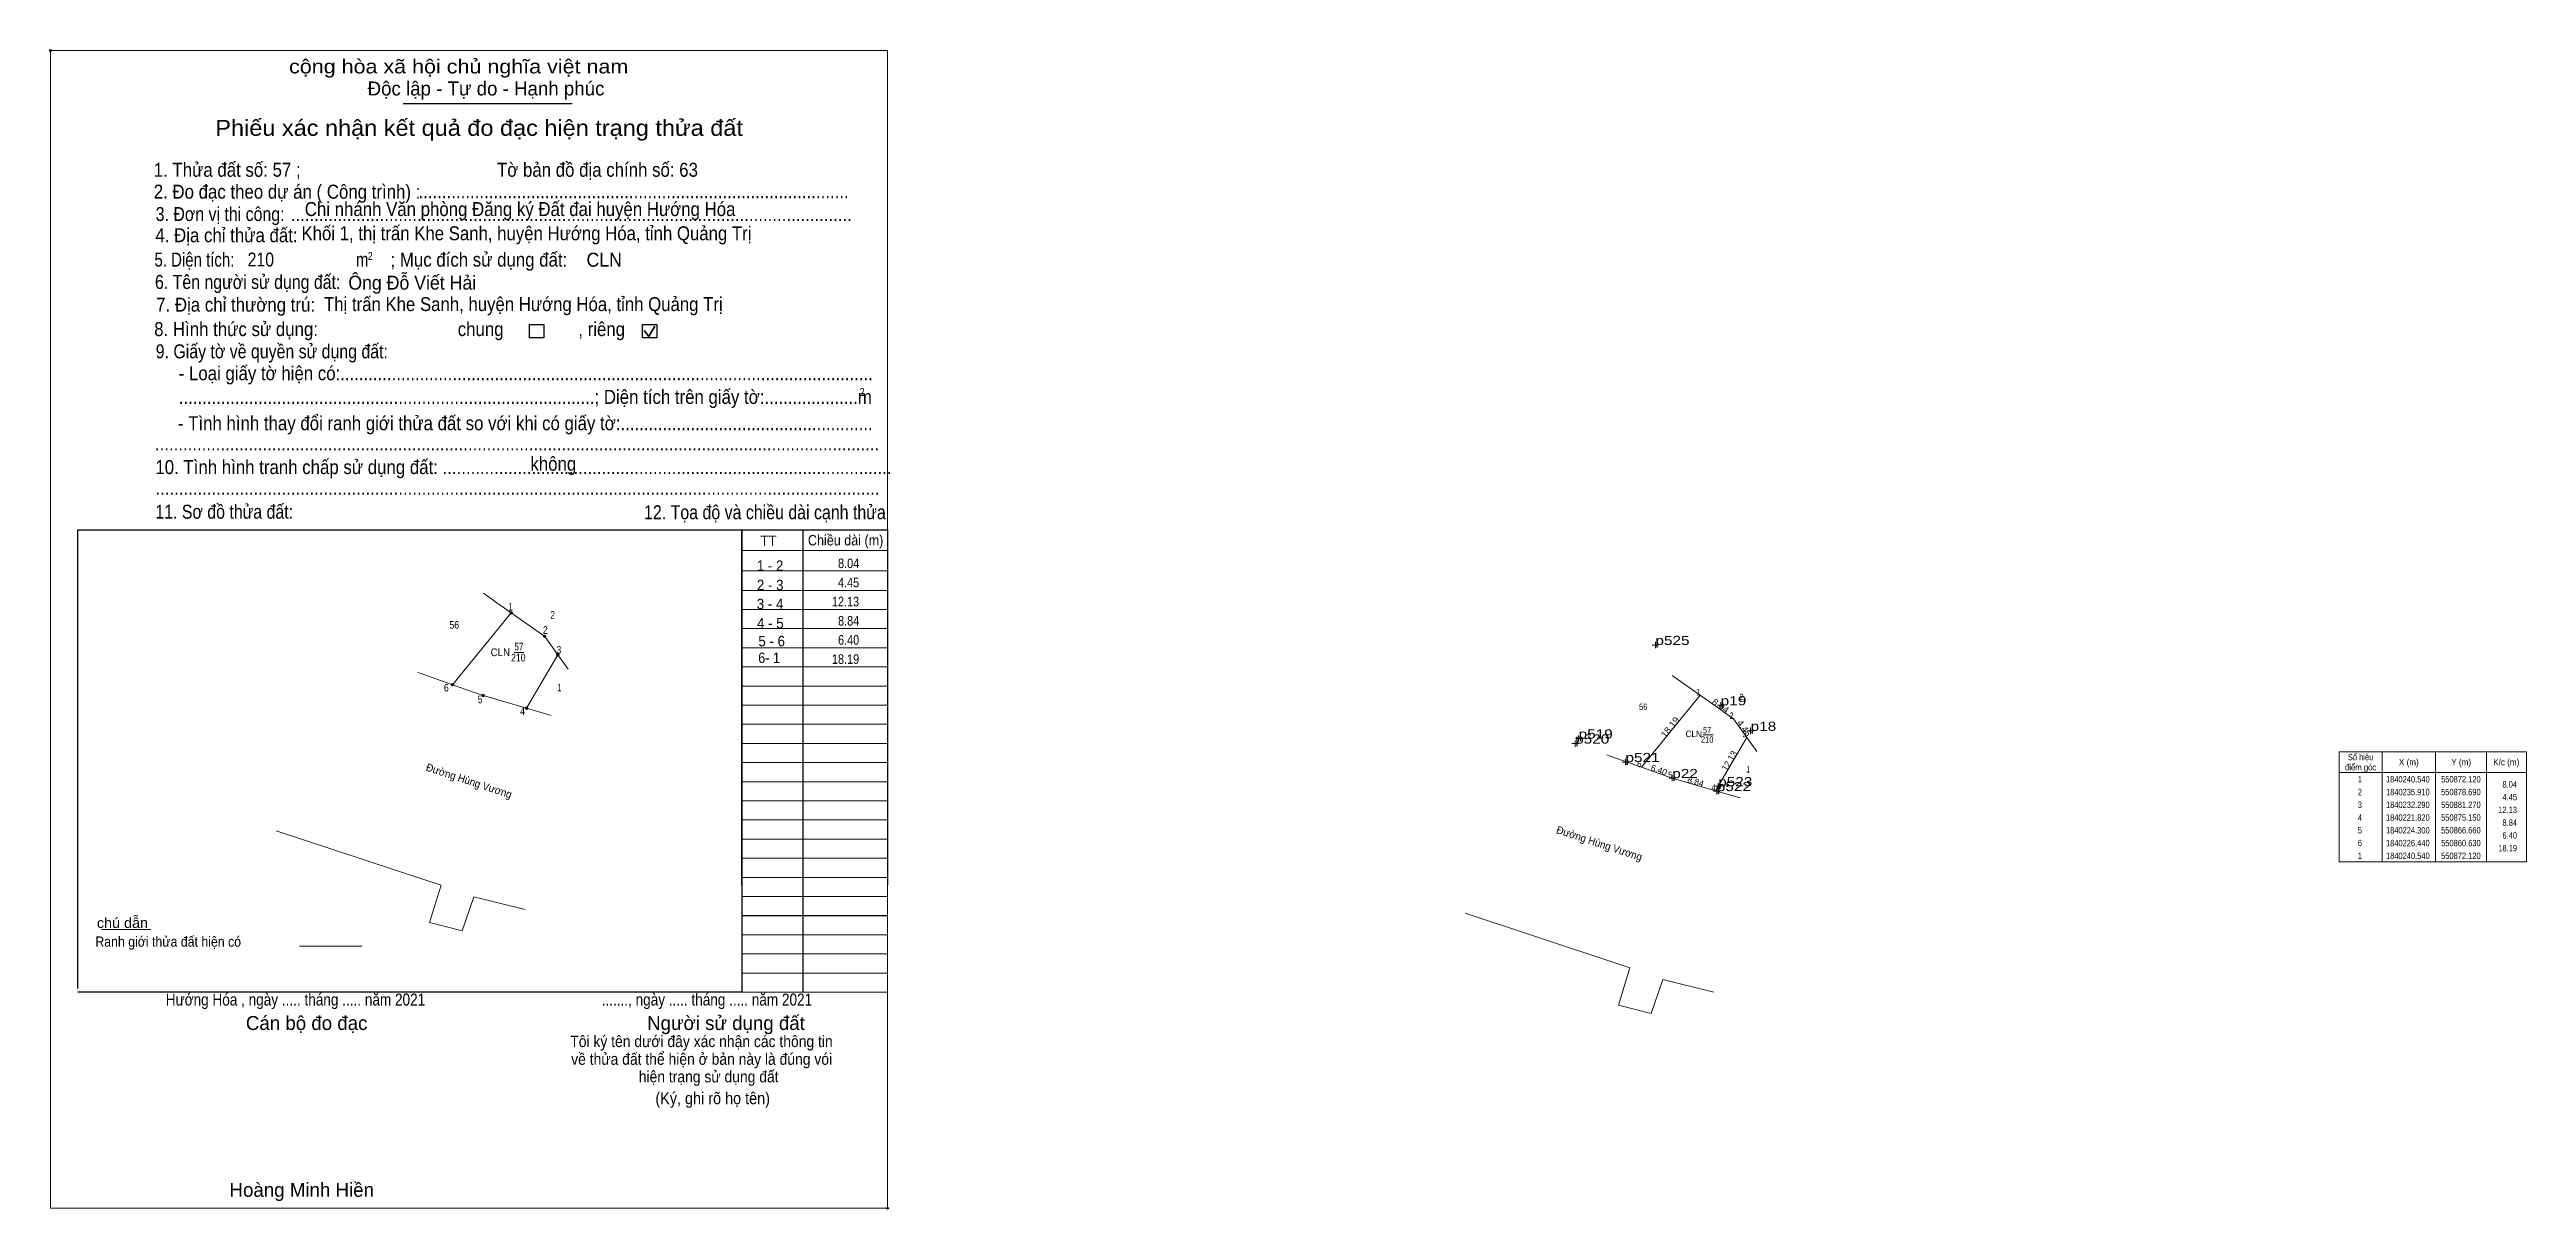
# Model space of a CAD drawing. Header units: metres. Extents: x 550549 to 551034, y 1840140 to 1840367.
import ezdxf
from ezdxf.enums import TextEntityAlignment as Align

# ---------------------------------------------------------------- set-up
doc = ezdxf.new("R2010")
doc.units = ezdxf.units.M
doc.header["$LTSCALE"] = 0.72
doc.header["$PDMODE"] = 32
doc.header["$PDSIZE"] = 0.36
for name, color, linetype, lineweight in [('1', 7, 'Continuous', 13), ('15', 7, 'Continuous', 13), ('17', 7, 'Continuous', 13), ('2', 7, 'Continuous', 25), ('30', 7, 'Continuous', 13), ('31', 7, 'Continuous', 13), ('44', 7, 'Continuous', 13), ('49', 7, 'Continuous', 13), ('50', 7, 'Continuous', 13), ('6', 7, 'Continuous', 13), ('63', 7, 'Continuous', 13), ('7', 7, 'Continuous', 13)]:
    doc.layers.add(name, color=color, linetype=linetype, lineweight=lineweight)
doc.layers.add('10', color=7, linetype='Continuous')
doc.layers.add('12', color=7, linetype='Continuous')

msp = doc.modelspace()

# ---------------------------------------------------------------- hatches: boundary and pattern name
at = {"layer": '63'}
for points in [[(550639.38, 1840256.71, 1), (550638.88, 1840256.71, 1)], [(550645.95, 1840252.08, 1), (550645.45, 1840252.08, 1)], [(550648.53, 1840248.46, 1), (550648.03, 1840248.46, 1)], [(550627.89, 1840242.61, 1), (550627.39, 1840242.61, 1)], [(550633.92, 1840240.47, 1), (550633.42, 1840240.47, 1)], [(550642.41, 1840237.99, 1), (550641.91, 1840237.99, 1)]]:
    msp.add_hatch(color=256, dxfattribs=at).paths.add_polyline_path(points)

# ---------------------------------------------------------------- linework, layer by layer
at = {"layer": '1'}
for points in [[(550639.13, 1840256.71), (550645.7, 1840252.08), (550648.28, 1840248.46), (550642.16, 1840237.99), (550633.67, 1840240.47), (550627.64, 1840242.61)], [(550872.12, 1840240.54), (550878.69, 1840235.91), (550881.27, 1840232.29), (550875.15, 1840221.82), (550866.66, 1840224.3), (550860.63, 1840226.44)]]:
    msp.add_lwpolyline(points, close=True, dxfattribs=at)
at = {"layer": '15'}
for p, q in [((550627.64, 1840242.61), (550639.13, 1840256.71)), ((550639.13, 1840256.71), (550645.7, 1840252.08)), ((550639.72, 1840248.93), (550641.68, 1840248.93)), ((550621.5, 1840244.79), (550620.85, 1840245.02)), ((550627.64, 1840242.61), (550621.5, 1840244.79)), ((550648.28, 1840248.46), (550642.16, 1840237.99)), ((550633.67, 1840240.47), (550627.64, 1840242.61)), ((550860.63, 1840226.44), (550872.12, 1840240.54)), ((550872.12, 1840240.54), (550878.69, 1840235.91)), ((550872.71, 1840232.76), (550874.67, 1840232.76)), ((550881.27, 1840232.29), (550875.15, 1840221.82)), ((550854.49, 1840228.62), (550853.84, 1840228.85)), ((550860.63, 1840226.44), (550854.49, 1840228.62)), ((550866.66, 1840224.3), (550860.63, 1840226.44))]:
    msp.add_line(p, q, dxfattribs=at)
for points in [[(550633.68, 1840260.56), (550636.53, 1840258.55), (550639.13, 1840256.71)], [(550866.67, 1840244.39), (550869.52, 1840242.38), (550872.12, 1840240.54)]]:
    msp.add_lwpolyline(points, dxfattribs=at)
at = {"layer": '17'}
msp.add_line((550558.84, 1840194.66), (550568.51, 1840194.66), dxfattribs=at)
at = {"layer": '2'}
for p, q in [((550617.93, 1840356.48), (550651.1, 1840356.48)), ((550554.19, 1840272.98), (550684.31, 1840272.98)), ((550554.19, 1840183.09), (550554.19, 1840272.98)), ((550684.31, 1840272.98), (550684.31, 1840182.35)), ((550684.31, 1840182.35), (550554.19, 1840182.35))]:
    msp.add_line(p, q, dxfattribs=at)
at = {"layer": '2', "lineweight": 35}
for p, q in [((550665.19, 1840312.02), (550666.12, 1840310.81)), ((550666.12, 1840310.81), (550667.26, 1840312.84))]:
    msp.add_line(p, q, dxfattribs=at)
at = {"layer": '2', "lineweight": 13}
msp.add_lwpolyline([(550548.84, 1840366.89), (550712.88, 1840366.89), (550712.88, 1840140.01), (550548.84, 1840140.01)], close=True, dxfattribs=at)
at = {"layer": '2'}
for points in [[(550642.7, 1840313.19), (550645.52, 1840313.19), (550645.52, 1840310.56), (550642.7, 1840310.56)], [(550664.86, 1840313.19), (550667.68, 1840313.19), (550667.68, 1840310.56), (550664.86, 1840310.56)]]:
    msp.add_lwpolyline(points, close=True, dxfattribs=at)
for p in [(550548.84, 1840366.89), (550712.88, 1840140.01)]:
    msp.add_point(p, dxfattribs=at)
at = {"layer": '30', "lineweight": 25}
for p, q in [((550684.31, 1840203.42), (550684.31, 1840272.98)), ((550696.25, 1840272.98), (550696.25, 1840182.35))]:
    msp.add_line(p, q, dxfattribs=at)
at = {"layer": '30'}
for p, q in [((550684.31, 1840268.89), (550712.88, 1840268.89)), ((550684.31, 1840264.92), (550712.88, 1840264.92)), ((550684.23, 1840261.09), (550712.8, 1840261.09)), ((550684.31, 1840257.37), (550712.88, 1840257.37)), ((550684.31, 1840253.6), (550712.88, 1840253.6)), ((550684.31, 1840249.85), (550712.88, 1840249.85)), ((550684.31, 1840246.1), (550712.88, 1840246.1)), ((550684.31, 1840242.35), (550712.88, 1840242.35)), ((550684.31, 1840238.6), (550712.88, 1840238.6)), ((550684.31, 1840234.85), (550712.88, 1840234.85)), ((550684.31, 1840231.1), (550712.88, 1840231.1)), ((550684.31, 1840227.35), (550712.88, 1840227.35)), ((550684.31, 1840223.6), (550712.88, 1840223.6)), ((550684.31, 1840219.85), (550712.88, 1840219.85)), ((550684.31, 1840216.1), (550712.88, 1840216.1)), ((550684.31, 1840212.35), (550712.88, 1840212.35)), ((550684.31, 1840208.6), (550712.88, 1840208.6)), ((550684.31, 1840204.85), (550712.88, 1840204.85)), ((550684.31, 1840201.1), (550712.88, 1840201.1)), ((550684.31, 1840197.35), (550712.88, 1840197.35)), ((550684.31, 1840197.34), (550712.88, 1840197.34)), ((550684.31, 1840193.6), (550712.88, 1840193.6)), ((550684.31, 1840189.85), (550712.88, 1840189.85)), ((550684.31, 1840186.1), (550712.88, 1840186.1)), ((550684.31, 1840182.35), (550712.88, 1840182.35))]:
    msp.add_line(p, q, dxfattribs=at)
at = {"layer": '30', "lineweight": 25}
msp.add_lwpolyline([(550684.31, 1840272.98), (550712.88, 1840272.98), (550712.88, 1840203.42)], dxfattribs=at)
at = {"layer": '31'}
for points in [[(550645.7, 1840252.08), (550648.28, 1840248.46), (550650.27, 1840245.66)], [(550878.69, 1840235.91), (550881.27, 1840232.29), (550883.26, 1840229.49)]]:
    msp.add_lwpolyline(points, dxfattribs=at)
at = {"layer": '44'}
for p, q in [((550642.16, 1840237.99), (550633.67, 1840240.47)), ((550646.99, 1840236.58), (550642.16, 1840237.99)), ((550875.15, 1840221.82), (550866.66, 1840224.3)), ((550879.98, 1840220.41), (550875.15, 1840221.82))]:
    msp.add_line(p, q, dxfattribs=at)
at = {"layer": '49'}
for p, q in [((550631.81, 1840201.02), (550641.84, 1840198.53)), ((550864.8, 1840184.85), (550874.83, 1840182.36))]:
    msp.add_line(p, q, dxfattribs=at)
for points in [[(550622.4, 1840204.3), (550625.39, 1840203.31), (550623.11, 1840195.99), (550629.52, 1840194.35), (550631.81, 1840201.02)], [(550855.39, 1840188.13), (550858.38, 1840187.14), (550856.1, 1840179.82), (550862.51, 1840178.18), (550864.8, 1840184.85)]]:
    msp.add_lwpolyline(points, dxfattribs=at)
at = {"layer": '50'}
for p, q in [((550593.1, 1840213.98), (550622.4, 1840204.3)), ((550826.09, 1840197.81), (550855.39, 1840188.13))]:
    msp.add_line(p, q, dxfattribs=at)
at = {"layer": '6'}
msp.add_line((550597.62, 1840191.39), (550609.84, 1840191.39), dxfattribs=at)
at = {"layer": '63'}
for p, q in [((551005.76, 1840229.42), (551005.76, 1840207.92)), ((551016.26, 1840229.42), (551016.26, 1840207.92)), ((551026.26, 1840229.42), (551026.26, 1840207.92)), ((550997.36, 1840225.42), (551034.06, 1840225.42))]:
    msp.add_line(p, q, dxfattribs=at)
msp.add_lwpolyline([(550997.36, 1840229.42), (551034.06, 1840229.42), (551034.06, 1840207.92), (550997.36, 1840207.92)], close=True, dxfattribs=at)
for centre in [(550639.13, 1840256.71), (550645.7, 1840252.08), (550648.28, 1840248.46), (550627.64, 1840242.61), (550633.67, 1840240.47), (550642.16, 1840237.99)]:
    msp.add_circle(centre, 0.25, dxfattribs=at)
at = {"layer": '7'}
for p, q in [((550863.98, 1840250.38), (550862.73, 1840250.38)), ((550863.36, 1840249.76), (550863.36, 1840251.01)), ((550876.15, 1840237.95), (550876.15, 1840239.2)), ((550876.77, 1840238.57), (550875.53, 1840238.57)), ((550882.01, 1840232.94), (550882.01, 1840234.19)), ((550848.26, 1840231.06), (550847.01, 1840231.06)), ((550847.63, 1840230.44), (550847.63, 1840231.69)), ((550848.94, 1840232.05), (550847.69, 1840232.05)), ((550848.31, 1840231.42), (550848.31, 1840232.67)), ((550882.64, 1840233.57), (550881.39, 1840233.57)), ((550858.12, 1840227.44), (550856.87, 1840227.44)), ((550857.49, 1840226.81), (550857.49, 1840228.06)), ((550867.28, 1840224.3), (550866.03, 1840224.3)), ((550867.28, 1840224.3), (550866.03, 1840224.3)), ((550866.65, 1840223.68), (550866.65, 1840224.93)), ((550866.65, 1840223.68), (550866.65, 1840224.93)), ((550876.01, 1840221.75), (550874.77, 1840221.75)), ((550876.29, 1840222.7), (550875.04, 1840222.7)), ((550875.39, 1840221.12), (550875.39, 1840222.37)), ((550875.66, 1840222.08), (550875.66, 1840223.32))]:
    msp.add_line(p, q, dxfattribs=at)

# ---------------------------------------------------------------- texts
at = {"layer": '1'}
for s, height, width, p in [('56', 1.5, 0.85, (550627.975, 1840253.58)), ('2', 1.5, 0.8, (550647.245, 1840255.53)), ('CLN', 1.5, 0.95, (550637.01, 1840248.2)), ('210', 1.5, 0.85, (550640.525, 1840247.16)), ('57', 1.5, 0.8, (550640.645, 1840249.34)), ('1', 1.5, 0.65, (550648.545, 1840241.32)), ('56', 1.25, 0.85, (550860.96, 1840237.66)), ('2', 1.25, 0.8, (550880.24, 1840239.61)), ('57', 1.25, 0.8, (550873.5, 1840233.06)), ('CLN', 1.25, 0.95, (550870.875, 1840232.34)), ('210', 1.25, 0.85, (550873.51, 1840231.24)), ('1', 1.25, 0.65, (550881.535, 1840225.4))]:
    msp.add_text(s, height=height, dxfattribs=dict(at, width=width)).set_placement(p, align=Align.CENTER)
at = {"layer": '10'}
for s, height, width, p in [('2 - 3', 2.046, 0.95, (550689.89, 1840261.12)), ('1 - 2', 2.046, 0.95, (550689.87, 1840264.92)), ('3 - 4', 2.046, 0.95, (550689.86, 1840257.42)), ('4 - 5', 2.05, 0.95, (550689.92, 1840253.64)), ('6- 1', 2.05, 0.9, (550689.665, 1840246.86)), ('5 - 6', 2.05, 0.95, (550690.175, 1840250.12))]:
    msp.add_text(s, height=height, dxfattribs=dict(at, width=width)).set_placement(p, align=Align.CENTER)
at = {"layer": '12', "width": 1.25}
for s, p in [('p525', (550863.36, 1840250.38)), ('p19', (550876.15, 1840238.57)), ('p18', (550882.02, 1840233.56)), ('p520', (550847.63, 1840231.06)), ('p519', (550848.31, 1840232.05)), ('p521', (550857.49, 1840227.44)), ('p22', (550866.66, 1840224.3)), ('p22', (550866.66, 1840224.3)), ('p523', (550875.66, 1840222.7)), ('p522', (550875.39, 1840221.75))]:
    msp.add_text(s, height=1.8, dxfattribs=at).set_placement(p)
at = {"layer": '2'}
for s, height, width, p in [('cộng hòa xã hội chủ nghĩa việt nam', 2.738, 1.15, (550595.6, 1840362.39)), ('2. Đo đạc theo dự án ( Công trình) : ', 2.74, 0.9, (550569.08, 1840337.85)), ('1. Thửa đất số: 57 ;                                          Tờ bản đồ địa chính số: 63', 2.74, 0.9, (550569.08, 1840342.14)), ('3. Đơn vị thi công:', 2.74, 0.85, (550569.47, 1840333.47)), ('Chi nhánh Văn phòng Đăng ký Đất đai huyện Hướng Hóa', 2.737, 0.9, (550598.68, 1840334.44)), ('............................................................................................', 2.74, 0.9, (550620.98, 1840337.94)), ('4. Địa chỉ thửa đất:', 2.74, 0.9, (550569.4, 1840329.32)), ('........................................................................................................................', 2.74, 0.9, (550595.94, 1840333.47)), ('Khối 1, thị trấn Khe Sanh, huyện Hướng Hóa, tỉnh Quảng Trị', 2.73, 0.9, (550598.03, 1840329.7)), ('5. Diện tích:', 2.74, 0.8, (550569.23, 1840324.53)), ('210', 2.73, 0.85, (550587.47, 1840324.56)), ('m', 2.738, 0.8, (550608.71, 1840324.53)), ('2', 1.564, 0.8, (550611.05, 1840325.84)), ('; Mục đích sử dụng đất:', 2.738, 0.9, (550615.49, 1840324.53)), ('CLN', 2.73, 0.95, (550653.89, 1840324.52)), ('6. Tên người sử dụng đất:', 2.74, 0.85, (550569.32, 1840320.16)), ('Ông Đỗ Viết Hải', 2.73, 0.95, (550607.21, 1840320.02)), ('7. Địa chỉ thường trú:', 2.74, 0.9, (550569.56, 1840315.71)), ('Thị trấn Khe Sanh, huyện Hướng Hóa, tỉnh Quảng Trị', 2.73, 0.9, (550602.44, 1840315.82)), ('8. Hình thức sử dụng:', 2.74, 0.9, (550569.17, 1840310.92)), ('chung                , riêng', 2.738, 0.9, (550628.66, 1840310.92)), ('9. Giấy tờ về quyền sử dụng đất:', 2.74, 0.85, (550569.47, 1840306.56)), ('     - Loại giấy tờ hiện có:..................................................................................................................', 2.738, 0.9, (550569.4, 1840302.27)), ('     .........................................................................................; Diện tích trên giấy tờ:....................m', 2.738, 0.9, (550569.4, 1840297.64)), ('2', 1.564, 0.8, (550707.44, 1840299.18)), ('     - Tình hình thay đổi ranh giới thửa đất so với khi có giấy tờ:......................................................', 2.738, 0.9, (550569.24, 1840292.48)), ('...........................................................................................................................................................', 2.738, 0.9, (550569.32, 1840288.5)), ('không', 2.738, 0.9, (550642.9, 1840284.54)), ('10. Tình hình tranh chấp sử dụng đất: ................................................................................................', 2.74, 0.9, (550569.4, 1840283.88)), ('11. Sơ đồ thửa đất:', 2.74, 0.85, (550569.4, 1840275.14)), ('...........................................................................................................................................................', 2.738, 0.9, (550569.4, 1840279.83)), ('12. Tọa độ và chiều dài cạnh thửa', 2.745, 0.85, (550665.17, 1840275.03)), ('Hướng Hóa , ngày ..... tháng ..... năm 2021', 2.34, 0.85, (550571.44, 1840179.74)), ('......., ngày ..... tháng ..... năm 2021', 2.34, 0.85, (550656.86, 1840179.74)), ('(Ký, ghi rõ họ tên)', 2.347, 0.9, (550667.39, 1840160.4))]:
    msp.add_text(s, height=height, dxfattribs=dict(at, width=width)).set_placement(p)
for s, height, p in [('Độc lập - Tự do - Hạnh phúc', 2.738, (550610.99, 1840358.07)), ('Cán bộ đo đạc', 2.738, (550587.14, 1840174.94)), ('Người sử dụng đất', 2.738, (550665.77, 1840174.94)), ('Hoàng Minh Hiền', 2.74, (550583.93, 1840142.25))]:
    msp.add_text(s, height=height, dxfattribs=at).set_placement(p)
for s, height, width, p in [('Phiếu xác nhận kết quả đo đạc hiện trạng thửa đất', 3.129, 1.1, (550632.845, 1840350.16)), ('Tôi ký tên dưới đây xác nhận các thông tin', 2.262, 0.9, (550676.42, 1840171.59)), ('về thửa đất thể hiện ở bản này là đúng vói', 2.262, 0.9, (550676.455, 1840168.12)), ('hiện trạng sử dụng đất', 2.262, 0.9, (550677.83, 1840164.68))]:
    msp.add_text(s, height=height, dxfattribs=dict(at, width=width)).set_placement(p, align=Align.CENTER)
msp.add_text('.', height=0.782, dxfattribs=at).set_placement((550712.844, 1840139.58), align=Align.CENTER)
at = {"layer": '30'}
for s, height, width, p in [('TT', 2.04, 0.95, (550687.97, 1840269.78)), ('Chiều dài (m)', 2.046, 0.9, (550697.28, 1840269.9))]:
    msp.add_text(s, height=height, dxfattribs=dict(at, width=width)).set_placement(p)
at = {"layer": '6'}
for s, width, p in [('chú dẫn', 1.05, (550557.94, 1840194.93)), ('Ranh giới thửa đất hiện có ', 0.9, (550557.64, 1840191.26))]:
    msp.add_text(s, height=2.005, dxfattribs=dict(at, width=width)).set_placement(p)
at = {"layer": '63'}
for s, height, width, p in [('4.45', 1.875, 0.85, (550707.32, 1840261.69)), ('8.04', 1.875, 0.85, (550707.33, 1840265.45)), (' 1', 1.5, 0.75, (550639.45, 1840257.14)), ('12.13', 1.875, 0.85, (550707.31, 1840257.95)), (' 2', 1.5, 0.85, (550646.29, 1840252.57)), ('8.84', 1.875, 0.85, (550707.33, 1840254.19)), (' 3', 1.5, 0.8, (550648.93, 1840248.69)), ('18.19', 1.875, 0.85, (550707.32, 1840246.69)), ('6.40', 1.875, 0.85, (550707.33, 1840250.45)), (' 6', 1.5, 0.85, (550626.89, 1840241.27)), (' 5', 1.5, 0.8, (550633.48, 1840238.97)), (' 1', 1.25, 0.75, (550872.12, 1840240.54)), (' 4', 1.5, 0.85, (550641.83, 1840236.68)), (' 2', 1.25, 0.85, (550878.69, 1840235.91)), (' 3', 1.25, 0.8, (550881.27, 1840232.29)), (' 6', 1.25, 0.85, (550860.63, 1840226.44)), (' 5', 1.25, 0.8, (550866.66, 1840224.3)), (' 4', 1.25, 0.85, (550875.15, 1840221.82)), ('4.45', 1.25, 0.85, (551032.21, 1840219.95)), ('8.04', 1.25, 0.85, (551032.21, 1840222.45)), ('12.13', 1.25, 0.85, (551032.21, 1840217.45)), ('8.84', 1.25, 0.85, (551032.21, 1840214.95)), ('18.19', 1.25, 0.85, (551032.21, 1840209.95)), ('6.40', 1.25, 0.85, (551032.21, 1840212.45))]:
    msp.add_text(s, height=height, dxfattribs=dict(at, width=width)).set_placement(p, align=Align.RIGHT)
for s, height, rotation, width, p in [('8.04', 1.25, 324.827, 1.1, (550875.77, 1840237.966)), ('18.19', 1.25, 50.824, 1.1, (550866.703, 1840233.885)), ('4.45', 1.25, 305.478, 1.05, (550880.24, 1840233.733)), ('Đường Hùng Vương', 1.5, 341.718, 0.95, (550630.635, 1840223.058)), ('Đường Hùng Vương', 1.5, 341.718, 0.95, (550852.145, 1840210.808))]:
    msp.add_text(s, height=height, rotation=rotation, dxfattribs=dict(at, width=width)).set_placement(p, align=Align.CENTER)
for s, rotation, p in [('12.13', 59.693, (550878.394, 1840227.375)), ('6.40', 340.461, (550863.851, 1840225.297)), ('8.84', 343.716, (550871.08, 1840223.006))]:
    msp.add_text(s, height=1.25, rotation=rotation, dxfattribs=at).set_placement(p, align=Align.CENTER)
for s, width, p in [('Số hiệu', 0.85, (551001.56, 1840227.8)), ('điểm góc', 0.9, (551001.56, 1840225.8)), (' 1', 0.75, (551001.21, 1840223.45)), ('1840240.540', 0.85, (551010.81, 1840223.45)), ('X (m)', 0.95, (551011.01, 1840226.8)), ('550872.120', 0.85, (551021.21, 1840223.45)), ('Y (m)', 0.95, (551021.265, 1840226.8)), ('K/c (m)', 0.95, (551030.105, 1840226.8)), (' 3', 0.8, (551001.205, 1840218.45)), (' 2', 0.85, (551001.215, 1840220.95)), ('1840235.910', 0.85, (551010.81, 1840220.95)), ('1840232.290', 0.85, (551010.81, 1840218.45)), ('550878.690', 0.85, (551021.21, 1840220.95)), ('550881.270', 0.85, (551021.21, 1840218.45)), (' 4', 0.85, (551001.21, 1840215.95)), (' 5', 0.8, (551001.215, 1840213.45)), ('1840221.820', 0.85, (551010.81, 1840215.95)), ('1840224.300', 0.85, (551010.81, 1840213.45)), ('550875.150', 0.85, (551021.21, 1840215.95)), ('550866.660', 0.85, (551021.21, 1840213.45)), (' 6', 0.85, (551001.215, 1840210.95)), (' 1', 0.75, (551001.21, 1840208.45)), ('1840226.440', 0.85, (551010.81, 1840210.95)), ('1840240.540', 0.85, (551010.81, 1840208.45)), ('550860.630', 0.85, (551021.21, 1840210.95)), ('550872.120', 0.85, (551021.21, 1840208.45))]:
    msp.add_text(s, height=1.25, dxfattribs=dict(at, width=width)).set_placement(p, align=Align.CENTER)

doc.saveas('drawing.dxf')
